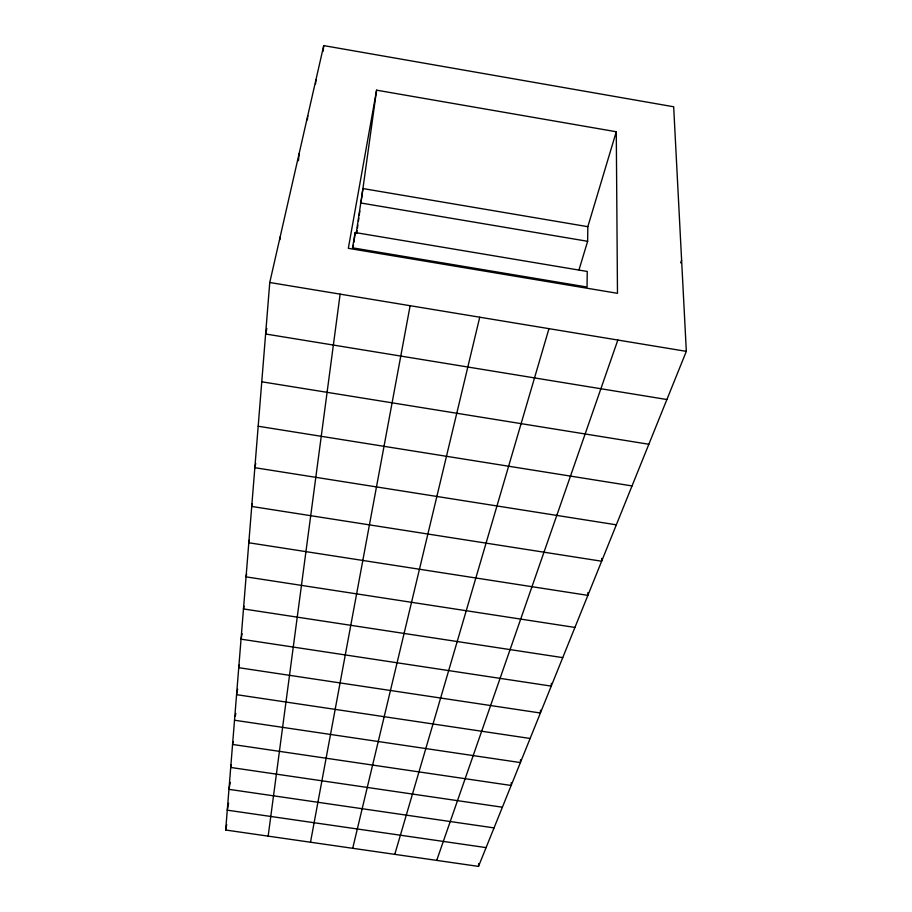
<?xml version="1.0" encoding="UTF-8"?>
<svg xmlns="http://www.w3.org/2000/svg" width="912" height="912" viewBox="0 0 912 912"><rect width="100%" height="100%" fill="white"/><g stroke="black" fill="none" stroke-linecap="round" stroke-linejoin="round"><path stroke-width="1.37" d="M601.646 558.418L601.646 561.222L251.735 506.456L252.305 503.698M587.898 592.583L587.875 595.365L248.805 542.765L249.364 540.041M579.029 269.758L587.636 241.304L587.83 226.689L616.273 131.75L376.588 90.174L348.327 248.326L617.481 293.311L616.273 131.75M551.338 683.35L551.247 686.109L241.042 639.164L242.125 633.715M540.497 710.197L540.394 713.013L238.75 667.698L239.297 664.916M520.524 759.742L520.399 762.58L234.521 720.229M511.29 782.667L511.165 785.471L232.571 744.454L233.096 741.684M478.504 866.4L686.326 351.359L673.672 106.772L323.726 45.6L269.758 282.503L225.674 830.023L478.504 866.4L478.686 863.561M279.904 239.719L280.144 236.938M298.441 160.694L299.09 153.729M307.367 119.825L307.766 115.653M315.552 83.824L315.962 79.663M323.144 51.266L323.726 45.6M268.162 836.133L340.13 294.143M353.069 248.03L353.457 245.214M353.845 242.398L355.201 232.537L587.248 271.468L587.043 287.041L352.511 247.825L355.201 232.537M356.341 232.355L362.942 188.556L587.83 226.689M356.706 233.461L357.094 230.656M357.481 227.852L357.869 225.047M358.462 220.829L358.849 218.025M359.237 215.221L359.818 211.014M360.992 202.589L376.588 90.174M310.502 842.232L410.126 305.702M225.674 830.023L226.7 824.585M230.28 782.359L228.946 789.336L494.042 827.902M228.581 803.278L227.27 810.164L486.085 847.613M231.238 764.723L230.713 767.459L502.387 807.211M235.307 716.159L235.832 713.446M236.846 693.302L237.644 689.187M244.028 606.184L243.481 608.942L562.738 657.632M246.628 574.07L246.058 576.863L574.925 627.433M255.736 463.513L254.847 467.696L616.33 524.822M266.84 328.491L265.62 333.997L666.889 399.524M352.705 848.297L479.735 317.216M394.782 854.35L548.967 328.662M436.711 860.381L617.834 340.039M680.626 262.85L681.606 260.228M236.573 694.67L530.123 738.469M258.187 426.235L632.027 485.925M261.767 381.786L648.842 444.258M269.758 282.503L686.326 351.359M360.411 202.92L587.636 241.304"/></g></svg>
